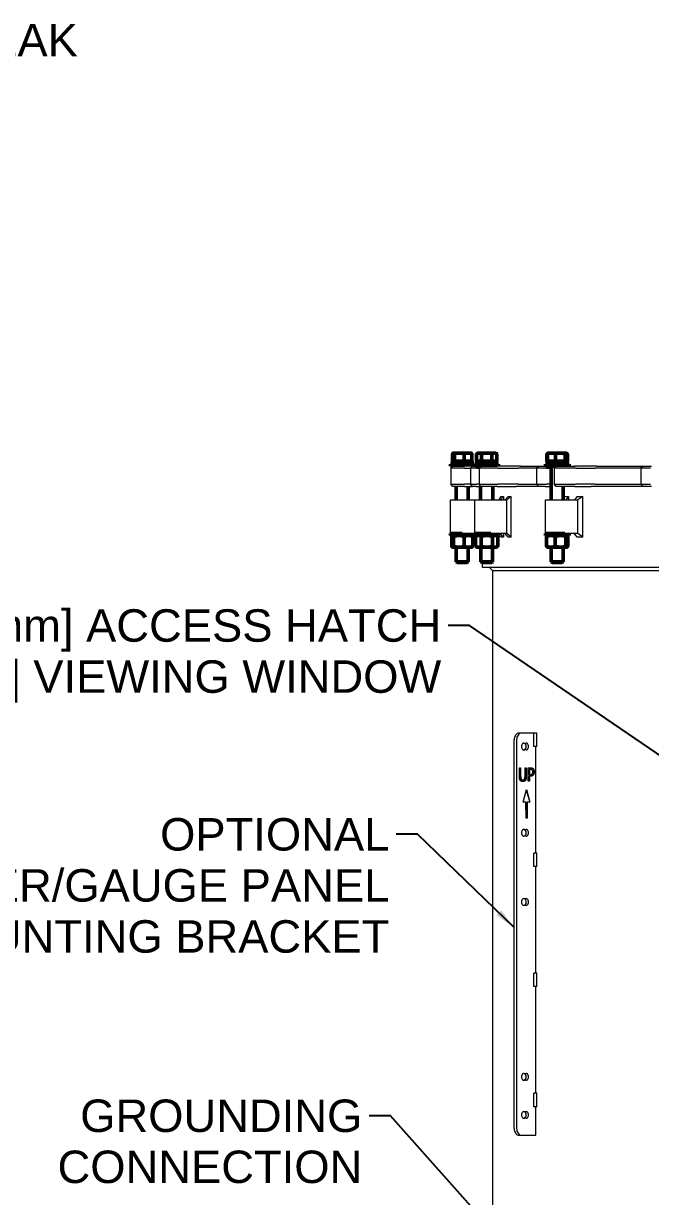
# Model space of a CAD drawing. Header units: inches. Extents: x 20 to 536, y 8 to 344.
# Drawn here: x 214.6 to 260.9, y 81.4 to 168.1 of the extents above; entities that cross this region are included whole.
import ezdxf

# ---------------------------------------------------------------- set-up
doc = ezdxf.new("R2010")
doc.units = ezdxf.units.IN
doc.header["$LTSCALE"] = 16
doc.header["$MEASUREMENT"] = 0
doc.layers.add('Symbol (ANSI)', color=7, linetype='Continuous', lineweight=25)
doc.layers.add('Visible (ANSI)', color=7, linetype='Continuous', lineweight=50)
doc.styles.add('Standard D-E', font='arial.ttf')
doc.dimstyles.new('in [mm] D-E NeptuneBenson$7', dxfattribs={"dimscale": 16, "dimtxt": 0.15, "dimasz": 0.098425, "dimexe": 0.125, "dimexo": 0.063, "dimgap": 0.031496, "dimtad": 0, "dimtih": 1, "dimtoh": 1, "dimdec": 4, "dimrnd": 1e-08, "dimzin": 3, "dimdsep": 46, "dimlunit": 5, "dimtxsty": 'Standard D-E', "dimcen": 0.09, "dimdle": 0.393701, "dimclrd": 256, "dimclre": 256, "dimclrt": 256, "dimadec": 1, "dimazin": 1, "dimtfac": 1, "dimtofl": 0, "dimtmove": 0, "dimatfit": 3, "dimfxl": 1, "dimfrac": 1, "dimtolj": 1, "dimtzin": 4, "dimlwd": -1, "dimlwe": -1, "dimarcsym": 0})

msp = doc.modelspace()

# ---------------------------------------------------------------- linework, layer by layer
at = {"layer": 'Visible (ANSI)'}
for p, q in [((246.28356, 135.76697), (246.28356, 136.31238)), ((246.33986, 136.37097), (246.32951, 136.365)), ((246.35005, 136.37097), (246.33986, 136.37097)), ((246.77269, 136.37097), (246.35005, 136.37097)), ((246.41654, 135.76697), (246.41654, 136.31238)), ((247.4185, 136.37097), (246.77269, 136.37097)), ((247.12884, 135.76697), (247.12884, 136.31238)), ((247.65186, 136.37097), (247.4185, 136.37097)), ((247.65186, 136.37097), (247.66221, 136.365)), ((247.70816, 135.76697), (247.70816, 136.31238)), ((248.04798, 135.76697), (248.04798, 136.31238)), ((248.14946, 136.37097), (248.04883, 136.31287)), ((248.23799, 136.37097), (248.14946, 136.37097)), ((248.80674, 136.37097), (248.23799, 136.37097)), ((248.42799, 135.76697), (248.42799, 136.31238)), ((249.37421, 136.37097), (248.80674, 136.37097)), ((249.18548, 135.76697), (249.18548, 136.31238)), ((249.46146, 136.37097), (249.37421, 136.37097)), ((249.46146, 136.37097), (249.5621, 136.31287)), ((249.56295, 135.76697), (249.56295, 136.31238)), ((253.25853, 135.76697), (253.25853, 136.31238)), ((253.35011, 136.36526), (253.25937, 136.31287)), ((253.30471, 135.76697), (253.30471, 136.31238)), ((253.36001, 136.37097), (253.35011, 136.36526)), ((253.59531, 136.37097), (253.36001, 136.37097)), ((254.24157, 136.37097), (253.59531, 136.37097)), ((253.88592, 135.76697), (253.88592, 136.31238)), ((254.66226, 136.37097), (254.24157, 136.37097)), ((254.59722, 135.76697), (254.59722, 136.31238)), ((254.67201, 136.37097), (254.66226, 136.37097)), ((254.67201, 136.37097), (254.6819, 136.36526)), ((254.6819, 136.36526), (254.77265, 136.31287)), ((254.72731, 135.76697), (254.72731, 136.31238)), ((254.77349, 135.76697), (254.77349, 136.31238)), ((247.87086, 135.54797), (246.12086, 135.54797)), ((246.12086, 135.40734), (246.12086, 135.54797)), ((246.12086, 135.40734), (246.30138, 135.40734)), ((246.26636, 135.76697), (247.05844, 135.76697)), ((246.26636, 135.76697), (246.26636, 135.54797)), ((246.35005, 135.76697), (246.28356, 135.76697)), ((246.33986, 135.76697), (246.33986, 135.76697)), ((246.41654, 135.76697), (246.35005, 135.76697)), ((246.77269, 135.76697), (246.41654, 135.76697)), ((247.12884, 135.76697), (246.77269, 135.76697)), ((247.05844, 135.76697), (247.09994, 135.76697)), ((247.09994, 135.76697), (247.11285, 135.76697)), ((247.11285, 135.76697), (247.72536, 135.76697)), ((247.4185, 135.76697), (247.12884, 135.76697)), ((247.70816, 135.76697), (247.4185, 135.76697)), ((247.65186, 135.76697), (247.65186, 135.76697)), ((247.72536, 135.76697), (247.72536, 135.54797)), ((247.87086, 135.40734), (247.87086, 135.54797)), ((249.68046, 135.54797), (247.93046, 135.54797)), ((247.93046, 135.40734), (247.93046, 135.54797)), ((247.93046, 135.40734), (248.40365, 135.40734)), ((248.23799, 135.76697), (248.04798, 135.76697)), ((248.07596, 135.76697), (249.11285, 135.76697)), ((248.07596, 135.76697), (248.07596, 135.54797)), ((248.14946, 135.76697), (248.14946, 135.76697)), ((248.42799, 135.76697), (248.23799, 135.76697)), ((248.35796, 135.40734), (248.35796, 135.36165)), ((248.80674, 135.76697), (248.42799, 135.76697)), ((249.18548, 135.76697), (248.80674, 135.76697)), ((249.11285, 135.76697), (249.12479, 135.76697)), ((249.12479, 135.76697), (249.16167, 135.76697)), ((249.16167, 135.76697), (249.53496, 135.76697)), ((249.37421, 135.76697), (249.18548, 135.76697)), ((249.56295, 135.76697), (249.37421, 135.76697)), ((249.46146, 135.76697), (249.46146, 135.76697)), ((249.53496, 135.76697), (249.53496, 135.54797)), ((249.68046, 135.40734), (249.68046, 135.54797)), ((254.89101, 135.54797), (253.14101, 135.54797)), ((253.14101, 135.40734), (253.14101, 135.54797)), ((253.14101, 135.40734), (253.94387, 135.40734)), ((253.30471, 135.76697), (253.25853, 135.76697)), ((253.28651, 135.76697), (254.53113, 135.76697)), ((253.28651, 135.76697), (253.28651, 135.54797)), ((253.59531, 135.76697), (253.30471, 135.76697)), ((253.36001, 135.76697), (253.36001, 135.76697)), ((253.56851, 135.40734), (253.56851, 132.90734)), ((253.88592, 135.76697), (253.59531, 135.76697)), ((254.24157, 135.76697), (253.88592, 135.76697)), ((254.59722, 135.76697), (254.24157, 135.76697)), ((254.53113, 135.76697), (254.56847, 135.76697)), ((254.56847, 135.76697), (254.74551, 135.76697)), ((254.66226, 135.76697), (254.59722, 135.76697)), ((254.72731, 135.76697), (254.66226, 135.76697)), ((254.67201, 135.76697), (254.67201, 135.76697)), ((254.77349, 135.76697), (254.72731, 135.76697)), ((254.74551, 135.76697), (254.74551, 135.54797)), ((254.89101, 135.40734), (254.89101, 135.54797)), ((246.54836, 133.90734), (246.54836, 132.90734)), ((247.44336, 133.90734), (247.44336, 132.90734)), ((248.35796, 133.95303), (248.35796, 132.90734)), ((249.25296, 133.90734), (249.25296, 132.90734)), ((254.46351, 133.90734), (254.46351, 132.90734)), ((246.99586, 130.40734), (246.12086, 130.40734)), ((246.12086, 130.26672), (246.12086, 130.40734)), ((246.12086, 130.26672), (247.87086, 130.26672)), ((246.21515, 129.45958), (246.21515, 130.21485)), ((246.27686, 130.26672), (246.26552, 130.26143)), ((246.3609, 129.45958), (246.3609, 130.21485)), ((247.14161, 129.45958), (247.14161, 130.21485)), ((247.71486, 130.26672), (247.7262, 130.26143)), ((247.77657, 129.45958), (247.77657, 130.21485)), ((247.87086, 130.26672), (247.87086, 130.40734)), ((249.10473, 130.40734), (247.93046, 130.40734)), ((247.93046, 130.26672), (247.93046, 130.40734)), ((247.93046, 130.26672), (249.68046, 130.26672)), ((247.97523, 129.45958), (247.97523, 130.21485)), ((248.08646, 130.26672), (247.97616, 130.21528)), ((248.39174, 129.45958), (248.39174, 130.21485)), ((249.22197, 129.45958), (249.22197, 130.21485)), ((249.52446, 130.26672), (249.63477, 130.21528)), ((249.63569, 129.45958), (249.63569, 130.21485)), ((249.68046, 130.26672), (249.68046, 130.40734)), ((254.57845, 130.40734), (253.14101, 130.40734)), ((253.14101, 130.26672), (253.14101, 130.40734)), ((253.14101, 130.26672), (254.89101, 130.26672)), ((253.2364, 129.45958), (253.2364, 130.21485)), ((253.29701, 130.26672), (253.28616, 130.26166)), ((253.87343, 129.45958), (253.87343, 130.21485)), ((254.65303, 129.45958), (254.65303, 130.21485)), ((254.73501, 130.26672), (254.74585, 130.26166)), ((254.79562, 129.45958), (254.79562, 130.21485)), ((254.89101, 130.26672), (254.89101, 130.40734)), ((246.27686, 129.40772), (246.26552, 129.41301)), ((246.27686, 129.40772), (246.28803, 129.40772)), ((246.28803, 129.40772), (246.75126, 129.40772)), ((246.55836, 129.40772), (246.55836, 128.33308)), ((246.75126, 129.40772), (247.45909, 129.40772)), ((247.43336, 129.40772), (247.43336, 128.33308)), ((247.45909, 129.40772), (247.71486, 129.40772)), ((247.71486, 129.40772), (247.7262, 129.41301)), ((248.08646, 129.40772), (247.97616, 129.45915)), ((248.08646, 129.40772), (248.18349, 129.40772)), ((248.18349, 129.40772), (248.80686, 129.40772)), ((248.36796, 129.40772), (248.36796, 128.33308)), ((248.80686, 129.40772), (249.42883, 129.40772)), ((249.24296, 129.40772), (249.24296, 128.33308)), ((249.42883, 129.40772), (249.52446, 129.40772)), ((249.52446, 129.40772), (249.63477, 129.45915)), ((253.29701, 129.40772), (253.28616, 129.41277)), ((253.29701, 129.40772), (253.55491, 129.40772)), ((253.55491, 129.40772), (254.26323, 129.40772)), ((253.57851, 129.40772), (253.57851, 128.33308)), ((254.26323, 129.40772), (254.72433, 129.40772)), ((254.45351, 129.40772), (254.45351, 128.33308)), ((254.72433, 129.40772), (254.73501, 129.40772)), ((254.73501, 129.40772), (254.74585, 129.41277)), ((246.55836, 128.33308), (247.43336, 128.33308)), ((246.62652, 128.26697), (246.55836, 128.33308)), ((247.3652, 128.26697), (246.62652, 128.26697)), ((247.3652, 128.26697), (247.43336, 128.33308)), ((248.36796, 128.33308), (249.24296, 128.33308)), ((248.43612, 128.26697), (248.36796, 128.33308)), ((249.1748, 128.26697), (248.43612, 128.26697)), ((249.1748, 128.26697), (249.24296, 128.33308)), ((253.57851, 128.33308), (254.45351, 128.33308)), ((253.64667, 128.26697), (253.57851, 128.33308)), ((254.38535, 128.26697), (253.64667, 128.26697)), ((254.38535, 128.26697), (254.45351, 128.33308))]:
    msp.add_line(p, q, dxfattribs=at)
at = {"layer": 'Visible (ANSI)', "linetype": 'Continuous', "lineweight": 18}
for p, q in [((246.30138, 135.40734), (246.14638, 135.25234)), ((246.30138, 135.40734), (246.30141, 135.40734)), ((246.30141, 135.40734), (246.30941, 135.40734)), ((246.30941, 135.40734), (247.15394, 135.40734)), ((247.76699, 135.40734), (247.15394, 135.40734)), ((247.76699, 135.40734), (247.61199, 135.25234)), ((247.76699, 135.40734), (247.80871, 135.40734)), ((247.80871, 135.40734), (247.89558, 135.40734)), ((247.89558, 135.40734), (247.93046, 135.40734)), ((248.40365, 135.40734), (248.24865, 135.25234)), ((248.40365, 135.40734), (248.4102, 135.40734)), ((248.4102, 135.40734), (248.51211, 135.40734)), ((248.51211, 135.40734), (249.58503, 135.40734)), ((250.48358, 135.40734), (249.58503, 135.40734)), ((251.3015, 135.40734), (250.48358, 135.40734)), ((251.3015, 135.40734), (252.64931, 135.40734)), ((252.64931, 135.40734), (252.49431, 135.25234)), ((252.64931, 135.40734), (252.82918, 135.40734)), ((252.82918, 135.40734), (253.00044, 135.40734)), ((253.00044, 135.40734), (253.13575, 135.40734)), ((253.14101, 135.40734), (253.13575, 135.40734)), ((253.94387, 135.40734), (253.78887, 135.25234)), ((253.94387, 135.40734), (253.96761, 135.40734)), ((253.96761, 135.40734), (254.15113, 135.40734)), ((254.15113, 135.40734), (255.32304, 135.40734)), ((256.05555, 135.40734), (255.32304, 135.40734)), ((256.94017, 135.40734), (256.05555, 135.40734)), ((256.94017, 135.40734), (260.36704, 135.40734)), ((260.36704, 135.40734), (260.21204, 135.25234)), ((260.36704, 135.40734), (260.76527, 135.40734)), ((260.76527, 135.40734), (261.00026, 135.40734)), ((246.14645, 135.25234), (246.14638, 135.25234)), ((246.14638, 135.25234), (246.14638, 134.06234)), ((246.1545, 135.25234), (246.14645, 135.25234)), ((247.15394, 135.25234), (246.1545, 135.25234)), ((247.15394, 135.25234), (247.61199, 135.25234)), ((247.66137, 135.25234), (247.61199, 135.25234)), ((247.61199, 135.25234), (247.61199, 134.06234)), ((247.74867, 135.25234), (247.66137, 135.25234)), ((248.07112, 135.25234), (247.74867, 135.25234)), ((248.07112, 135.25234), (248.24865, 135.25234)), ((248.26589, 135.25234), (248.24865, 135.25234)), ((248.24865, 135.25234), (248.24865, 134.06234)), ((248.36831, 135.25234), (248.26589, 135.25234)), ((249.63805, 135.25234), (248.36831, 135.25234)), ((249.63805, 135.25234), (250.53659, 135.25234)), ((250.53659, 135.25234), (251.16096, 135.25234)), ((252.49431, 135.25234), (251.16096, 135.25234)), ((252.70718, 135.25234), (252.49431, 135.25234)), ((252.49431, 135.25234), (252.49431, 134.06234)), ((252.8793, 135.25234), (252.70718, 135.25234)), ((253.23538, 135.25234), (252.8793, 135.25234)), ((253.23538, 135.25234), (253.56851, 135.25234)), ((253.85135, 135.25234), (253.78887, 135.25234)), ((253.78887, 135.25234), (253.78887, 134.06234)), ((254.0358, 135.25234), (253.85135, 135.25234)), ((255.42268, 135.25234), (254.0358, 135.25234)), ((255.42268, 135.25234), (256.15518, 135.25234)), ((256.15518, 135.25234), (256.83046, 135.25234)), ((260.21204, 135.25234), (256.83046, 135.25234)), ((260.68332, 135.25234), (260.21204, 135.25234)), ((260.21204, 135.25234), (260.21204, 134.06234)), ((260.9195, 135.25234), (260.68332, 135.25234)), ((246.14638, 134.06234), (246.14645, 134.06234)), ((246.30138, 133.90734), (246.14638, 134.06234)), ((246.14645, 134.06234), (246.1545, 134.06234)), ((246.1545, 134.06234), (247.15394, 134.06234)), ((246.30141, 133.90734), (246.30138, 133.90734)), ((246.30941, 133.90734), (246.30141, 133.90734)), ((247.15394, 133.90734), (246.30941, 133.90734)), ((247.61199, 134.06234), (247.15394, 134.06234)), ((247.15394, 133.90734), (247.76699, 133.90734)), ((247.61199, 134.06234), (247.66137, 134.06234)), ((247.76699, 133.90734), (247.61199, 134.06234)), ((247.66137, 134.06234), (247.74867, 134.06234)), ((247.74867, 134.06234), (248.07112, 134.06234)), ((247.80871, 133.90734), (247.76699, 133.90734)), ((247.89558, 133.90734), (247.80871, 133.90734)), ((248.01811, 133.90734), (247.89558, 133.90734)), ((248.01811, 133.90734), (248.35796, 133.90734)), ((248.24865, 134.06234), (248.07112, 134.06234)), ((248.24865, 134.06234), (248.26589, 134.06234)), ((248.40365, 133.90734), (248.24865, 134.06234)), ((248.26589, 134.06234), (248.36831, 134.06234)), ((248.36831, 134.06234), (249.63805, 134.06234)), ((248.4102, 133.90734), (248.40365, 133.90734)), ((248.51211, 133.90734), (248.4102, 133.90734)), ((249.58503, 133.90734), (248.51211, 133.90734)), ((249.58503, 133.90734), (250.48358, 133.90734)), ((250.53659, 134.06234), (249.63805, 134.06234)), ((250.48358, 133.90734), (250.98501, 133.90734)), ((251.16096, 134.06234), (250.53659, 134.06234)), ((252.64931, 133.90734), (250.98501, 133.90734)), ((251.16096, 134.06234), (252.49431, 134.06234)), ((252.49431, 134.06234), (252.70718, 134.06234)), ((252.64931, 133.90734), (252.49431, 134.06234)), ((252.82918, 133.90734), (252.64931, 133.90734)), ((252.70718, 134.06234), (252.8793, 134.06234)), ((253.00044, 133.90734), (252.82918, 133.90734)), ((252.8793, 134.06234), (253.23538, 134.06234)), ((253.13575, 133.90734), (253.00044, 133.90734)), ((253.13575, 133.90734), (253.56851, 133.90734)), ((253.56851, 134.06234), (253.23538, 134.06234)), ((253.78887, 134.06234), (253.85135, 134.06234)), ((253.94387, 133.90734), (253.78887, 134.06234)), ((253.85135, 134.06234), (254.0358, 134.06234)), ((253.96761, 133.90734), (253.94387, 133.90734)), ((254.15113, 133.90734), (253.96761, 133.90734)), ((254.0358, 134.06234), (255.42268, 134.06234)), ((255.32304, 133.90734), (254.15113, 133.90734)), ((255.32304, 133.90734), (256.05555, 133.90734)), ((256.15518, 134.06234), (255.42268, 134.06234)), ((256.05555, 133.90734), (256.53431, 133.90734)), ((256.83046, 134.06234), (256.15518, 134.06234)), ((260.36704, 133.90734), (256.53431, 133.90734)), ((256.83046, 134.06234), (260.21204, 134.06234)), ((260.21204, 134.06234), (260.68332, 134.06234)), ((260.36704, 133.90734), (260.21204, 134.06234)), ((260.76527, 133.90734), (260.36704, 133.90734)), ((260.68332, 134.06234), (260.9195, 134.06234)), ((261.00026, 133.90734), (260.76527, 133.90734)), ((246.12086, 132.90734), (246.99586, 132.90734)), ((246.12086, 130.40734), (246.12086, 132.90734)), ((246.99586, 132.90734), (247.93046, 132.90734)), ((247.93046, 132.90734), (249.10473, 132.90734)), ((247.93046, 130.40734), (247.93046, 132.90734)), ((248.35796, 133.01003), (248.25528, 132.90734)), ((248.35796, 132.99783), (248.26425, 132.90734)), ((249.10473, 132.90734), (250.29663, 132.90734)), ((249.85583, 133.15724), (249.69809, 132.90734)), ((250.05423, 133.15724), (249.81792, 132.90734)), ((249.85583, 133.15724), (250.05423, 133.15724)), ((250.05423, 133.15724), (250.05423, 132.90734)), ((250.39327, 133.15724), (250.15994, 132.90734)), ((250.62531, 133.15724), (250.29663, 132.90734)), ((250.29663, 130.40734), (250.29663, 132.90734)), ((250.39327, 133.15724), (250.62531, 133.15724)), ((250.62531, 130.15744), (250.62531, 133.15724)), ((253.14101, 132.90734), (254.57845, 132.90734)), ((253.14101, 130.40734), (253.14101, 132.90734)), ((254.46351, 133.15724), (254.85361, 133.15724)), ((254.57845, 132.90734), (255.55009, 132.90734)), ((254.85361, 133.15724), (254.65939, 132.90734)), ((254.85361, 133.15724), (254.85361, 132.90734)), ((255.49081, 133.15724), (255.30217, 132.90734)), ((255.49081, 133.15724), (255.90899, 133.15724)), ((255.90899, 133.15724), (255.55009, 132.90734)), ((255.55009, 130.40734), (255.55009, 132.90734)), ((255.90899, 130.15744), (255.90899, 133.15724)), ((246.99586, 130.40734), (246.12086, 130.40734)), ((247.93046, 130.40734), (246.99586, 130.40734)), ((249.10473, 130.40734), (247.93046, 130.40734)), ((250.29663, 130.40734), (249.10473, 130.40734)), ((249.85583, 130.15744), (249.69809, 130.40734)), ((250.05423, 130.15744), (249.81792, 130.40734)), ((250.05423, 130.40734), (250.05423, 130.15744)), ((250.39327, 130.15744), (250.15994, 130.40734)), ((250.62531, 130.15744), (250.29663, 130.40734)), ((254.57845, 130.40734), (253.14101, 130.40734)), ((255.55009, 130.40734), (254.57845, 130.40734)), ((254.85361, 130.15744), (254.76868, 130.26672)), ((254.85361, 130.26672), (254.85361, 130.15744)), ((255.49081, 130.15744), (255.30217, 130.40734)), ((255.90899, 130.15744), (255.55009, 130.40734)), ((250.05423, 130.15744), (249.85583, 130.15744)), ((250.62531, 130.15744), (250.39327, 130.15744)), ((254.85361, 130.15744), (254.79562, 130.15744)), ((255.90899, 130.15744), (255.49081, 130.15744)), ((248.50086, 127.93859), (248.50086, 128.26697)), ((248.50086, 127.93859), (277.00217, 127.93859)), ((248.53211, 127.90734), (248.50086, 127.93859)), ((276.97779, 127.90734), (248.53211, 127.90734)), ((249.25017, 127.65734), (249.00017, 127.90734)), ((249.25017, 59.40734), (249.25017, 127.65734)), ((276.62246, 127.65734), (249.25017, 127.65734)), ((251.37141, 115.65734), (251.19463, 115.65734)), ((252.29948, 115.65734), (251.37141, 115.65734)), ((252.5198, 115.65734), (252.29948, 115.65734)), ((252.29948, 114.65734), (252.29948, 115.65734)), ((252.5198, 114.65734), (252.5198, 115.65734)), ((250.84108, 86.40734), (250.84108, 115.15734)), ((251.01785, 115.15734), (251.01785, 86.40734)), ((251.54818, 114.90734), (251.72496, 114.90734)), ((252.5198, 114.65734), (252.29948, 114.65734)), ((252.43207, 106.77734), (252.43207, 114.65734)), ((251.72496, 114.40734), (251.54818, 114.40734)), ((251.2223, 112.46318), (251.2223, 113.08717)), ((251.2223, 113.08717), (251.31628, 113.08717)), ((251.2986, 113.08717), (251.2986, 112.46318)), ((251.31628, 113.08717), (251.31628, 112.46318)), ((251.64004, 112.45994), (251.64004, 113.08717)), ((251.64004, 113.08717), (251.73401, 113.08717)), ((251.71633, 113.08717), (251.71633, 112.46318)), ((251.73401, 113.08717), (251.73401, 112.46318)), ((251.86867, 112.08717), (251.86867, 113.08717)), ((251.86867, 113.08717), (252.04631, 113.08717)), ((251.96265, 112.9721), (251.94497, 112.9721)), ((251.94497, 112.9721), (251.94497, 112.5734)), ((251.96265, 112.9721), (251.96265, 112.5734)), ((252.04058, 112.9721), (251.96265, 112.9721)), ((251.47787, 112.17955), (251.46019, 112.17955)), ((251.96265, 112.08717), (251.86867, 112.08717)), ((251.96265, 112.5734), (251.94497, 112.5734)), ((251.96265, 112.45994), (251.94497, 112.45994)), ((251.94497, 112.45994), (251.94497, 112.08717)), ((251.96265, 112.5734), (252.02682, 112.5734)), ((252.0423, 112.45994), (251.96265, 112.45994)), ((251.96265, 112.45994), (251.96265, 112.08717)), ((251.4991, 110.5378), (251.73972, 111.49)), ((251.7313, 111.45667), (251.98329, 110.54907)), ((251.73972, 111.49), (252.00097, 110.54907)), ((251.70853, 110.5433), (251.4991, 110.5378)), ((251.69085, 110.5433), (251.49922, 110.53827)), ((251.70853, 110.5433), (251.69085, 110.5433)), ((251.71966, 109.3674), (251.70853, 110.5433)), ((251.98329, 110.54907), (251.77096, 110.54488)), ((251.77096, 110.54488), (251.78351, 109.37105)), ((251.78864, 110.54488), (251.77096, 110.54488)), ((252.00097, 110.54907), (251.78864, 110.54488)), ((251.78864, 110.54488), (251.80119, 109.37105)), ((252.00097, 110.54907), (251.98329, 110.54907)), ((251.78351, 109.37105), (251.71965, 109.36819)), ((251.80119, 109.37105), (251.71966, 109.3674)), ((251.80119, 109.37105), (251.78351, 109.37105)), ((251.54818, 108.53234), (251.72496, 108.53234)), ((251.72496, 108.03234), (251.54818, 108.03234)), ((252.5198, 106.77734), (252.29948, 106.77734)), ((252.29948, 105.77734), (252.29948, 106.77734)), ((252.5198, 105.77734), (252.5198, 106.77734)), ((252.5198, 105.77734), (252.29948, 105.77734)), ((252.43207, 97.89734), (252.43207, 105.77734)), ((251.54818, 103.40734), (251.72496, 103.40734)), ((251.72496, 102.90734), (251.54818, 102.90734)), ((252.5198, 97.89734), (252.29948, 97.89734)), ((252.29948, 96.89734), (252.29948, 97.89734)), ((252.5198, 96.89734), (252.5198, 97.89734)), ((252.5198, 96.89734), (252.29948, 96.89734)), ((252.43207, 89.01734), (252.43207, 96.89734)), ((251.54818, 90.46984), (251.72496, 90.46984)), ((251.72496, 89.96984), (251.54818, 89.96984)), ((252.5198, 89.01734), (252.29948, 89.01734)), ((252.29948, 88.01734), (252.29948, 89.01734)), ((252.5198, 88.01734), (252.5198, 89.01734)), ((251.54818, 87.65734), (251.72496, 87.65734)), ((252.5198, 88.01734), (252.29948, 88.01734)), ((252.43207, 85.90734), (252.43207, 88.01734)), ((251.72496, 87.15734), (251.54818, 87.15734)), ((251.19463, 85.90734), (251.37141, 85.90734)), ((251.37141, 85.90734), (252.43207, 85.90734))]:
    msp.add_line(p, q, dxfattribs=at)
at = {"layer": 'Visible (ANSI)'}
for centre, major_axis, ratio, start_param, end_param in [((246.99586, 135.39272), (0.71883, -4.13714), 0.03004929, 1.60310982, 1.65615919), ((246.99586, 135.70322), (0.71883, -4.13714), 0.03004929, 1.52804079, 1.58098457), ((248.80546, 135.39272), (0.63586, -4.13684), 0.08643305, 1.59504621, 1.64809558), ((248.80546, 135.70322), (0.63586, -4.13684), 0.08643305, 1.51997718, 1.57292095), ((254.01601, 135.39272), (0.47638, -4.13671), 0.13355473, 1.59295197, 1.64600134), ((254.01601, 135.70322), (0.47638, -4.13671), 0.13355473, 1.51788294, 1.57082671)]:
    msp.add_ellipse(centre, major_axis=major_axis, ratio=ratio, start_param=start_param, end_param=end_param, dxfattribs=at)
at = {"layer": 'Visible (ANSI)', "linetype": 'Continuous', "lineweight": 18}
for centre, major_axis, start_param, end_param in [((251.19463, 115.15734), (0, 0.5), 0, 1.57079633), ((251.37141, 115.15734), (0, 0.5), 0, 1.57079633), ((251.54818, 114.65734), (0, -0.25), 3.14159265, 6.28318531), ((251.54818, 114.65734), (0, -0.25), 0, 3.14159265), ((251.72496, 114.65734), (0, 0.25), 3.14159265, 6.28318531), ((251.54818, 108.28234), (0, -0.25), 3.14159265, 6.28318531), ((251.54818, 108.28234), (0, -0.25), 0, 3.14159265), ((251.72496, 108.28234), (0, 0.25), 3.14159265, 6.28318531), ((251.54818, 103.15734), (0, -0.25), 3.14159265, 6.28318531), ((251.54818, 103.15734), (0, -0.25), 0, 3.14159265), ((251.72496, 103.15734), (0, 0.25), 3.14159265, 6.28318531), ((251.54818, 90.21984), (0, -0.25), 3.14159265, 6.28318531), ((251.54818, 90.21984), (0, -0.25), 0, 3.14159265), ((251.72496, 90.21984), (0, 0.25), 3.14159265, 6.28318531), ((251.54818, 87.40734), (0, -0.25), 3.14159265, 6.28318531), ((251.54818, 87.40734), (0, -0.25), 0, 3.14159265), ((251.72496, 87.40734), (0, 0.25), 3.14159265, 6.28318531), ((251.19463, 86.40734), (0, -0.5), 4.71238898, 6.28318531), ((251.37141, 86.40734), (0, -0.5), 4.71238898, 6.28318531)]:
    msp.add_ellipse(centre, major_axis=major_axis, ratio=0.70710678, start_param=start_param, end_param=end_param, dxfattribs=at)
at = {"layer": 'Visible (ANSI)'}
for points, weights in [([(246.35005, 136.37097), (246.31919, 136.37097), (246.28356, 136.31238)], [1, 1.0379548493, 1]), ([(246.41654, 136.31238), (246.38091, 136.37097), (246.35005, 136.37097)], [1, 1.0379548493, 1]), ([(246.77269, 136.37097), (246.6074, 136.37097), (246.41654, 136.31238)], [1, 1.0379548493, 1]), ([(247.12884, 136.31238), (246.93798, 136.37097), (246.77269, 136.37097)], [1, 1.0379548493, 1]), ([(247.4185, 136.37097), (247.28407, 136.37097), (247.12884, 136.31238)], [1, 1.0379548493, 1]), ([(247.70816, 136.31238), (247.55293, 136.37097), (247.4185, 136.37097)], [1, 1.0379548493, 1]), ([(247.66221, 136.365), (247.68371, 136.35258), (247.70816, 136.31238)], [1.01657159114, 1.02573438582, 1]), ([(248.23799, 136.37097), (248.14981, 136.37097), (248.04798, 136.31238)], [1, 1.0379548493, 1]), ([(248.04798, 136.31238), (248.0484, 136.31262), (248.04883, 136.31287)], [1, 1.00015275945, 1.00030428927]), ([(248.42799, 136.31238), (248.32617, 136.37097), (248.23799, 136.37097)], [1, 1.0379548493, 1]), ([(248.80674, 136.37097), (248.63096, 136.37097), (248.42799, 136.31238)], [1, 1.0379548493, 1]), ([(249.18548, 136.31238), (248.98251, 136.37097), (248.80674, 136.37097)], [1, 1.0379548493, 1]), ([(249.37421, 136.37097), (249.28662, 136.37097), (249.18548, 136.31238)], [1, 1.0379548493, 1]), ([(249.56295, 136.31238), (249.4618, 136.37097), (249.37421, 136.37097)], [1, 1.0379548493, 1]), ([(253.32875, 136.34666), (253.29507, 136.33341), (253.25853, 136.31238)], [1.01727786751, 1.01329823303, 1]), ([(253.25853, 136.31238), (253.25895, 136.31262), (253.25937, 136.31287)], [1, 1.00015275945, 1.00030428927]), ([(253.59531, 136.37097), (253.46044, 136.37097), (253.30471, 136.31238)], [1, 1.0379548493, 1]), ([(253.30471, 136.31238), (253.32887, 136.353), (253.35011, 136.36526)], [1, 1.02600759169, 1.01637310665]), ([(253.88592, 136.31238), (253.73018, 136.37097), (253.59531, 136.37097)], [1, 1.0379548493, 1]), ([(254.24157, 136.37097), (254.07651, 136.37097), (253.88592, 136.31238)], [1, 1.0379548493, 1]), ([(254.59722, 136.31238), (254.40663, 136.37097), (254.24157, 136.37097)], [1, 1.0379548493, 1]), ([(254.66226, 136.37097), (254.63207, 136.37097), (254.59722, 136.31238)], [1, 1.0379548493, 1]), ([(254.72731, 136.31238), (254.69245, 136.37097), (254.66226, 136.37097)], [1, 1.0379548493, 1]), ([(254.77349, 136.31238), (254.7368, 136.33363), (254.70302, 136.34695)], [1, 1.01344146313, 1.01736251269]), ([(246.28803, 130.26672), (246.2542, 130.26672), (246.21515, 130.21485)], [1, 1.0379548493, 1]), ([(246.3609, 130.21485), (246.32185, 130.26672), (246.28803, 130.26672)], [1, 1.0379548493, 1]), ([(246.75126, 130.26672), (246.57009, 130.26672), (246.3609, 130.21485)], [1, 1.0379548493, 1]), ([(247.14161, 130.21485), (246.93242, 130.26672), (246.75126, 130.26672)], [1, 1.0379548493, 1]), ([(247.45909, 130.26672), (247.31175, 130.26672), (247.14161, 130.21485)], [1, 1.0379548493, 1]), ([(247.77657, 130.21485), (247.60643, 130.26672), (247.45909, 130.26672)], [1, 1.0379548493, 1]), ([(247.7262, 130.26143), (247.74977, 130.25044), (247.77657, 130.21485)], [1.01657159114, 1.02573438582, 1]), ([(248.18349, 130.26672), (248.08684, 130.26672), (247.97523, 130.21485)], [1, 1.0379548493, 1]), ([(247.97523, 130.21485), (247.9757, 130.21507), (247.97616, 130.21528)], [1, 1.00015275945, 1.00030428927]), ([(248.39174, 130.21485), (248.28014, 130.26672), (248.18349, 130.26672)], [1, 1.0379548493, 1]), ([(248.80686, 130.26672), (248.6142, 130.26672), (248.39174, 130.21485)], [1, 1.0379548493, 1]), ([(249.22197, 130.21485), (248.99951, 130.26672), (248.80686, 130.26672)], [1, 1.0379548493, 1]), ([(249.42883, 130.26672), (249.33283, 130.26672), (249.22197, 130.21485)], [1, 1.0379548493, 1]), ([(249.63569, 130.21485), (249.52484, 130.26672), (249.42883, 130.26672)], [1, 1.0379548493, 1]), ([(253.55491, 130.26672), (253.40709, 130.26672), (253.2364, 130.21485)], [1, 1.0379548493, 1]), ([(253.2364, 130.21485), (253.26288, 130.2508), (253.28616, 130.26166)], [1, 1.02600759169, 1.01637310665]), ([(253.87343, 130.21485), (253.70273, 130.26672), (253.55491, 130.26672)], [1, 1.0379548493, 1]), ([(254.26323, 130.26672), (254.08232, 130.26672), (253.87343, 130.21485)], [1, 1.0379548493, 1]), ([(254.65303, 130.21485), (254.44414, 130.26672), (254.26323, 130.26672)], [1, 1.0379548493, 1]), ([(254.72433, 130.26672), (254.69124, 130.26672), (254.65303, 130.21485)], [1, 1.0379548493, 1]), ([(254.79562, 130.21485), (254.75741, 130.26672), (254.72433, 130.26672)], [1, 1.0379548493, 1]), ([(246.21515, 129.45958), (246.2542, 129.40772), (246.28803, 129.40772)], [1, 1.0379548493, 1]), ([(246.28803, 129.40772), (246.32185, 129.40772), (246.3609, 129.45958)], [1, 1.0379548493, 1]), ([(246.3609, 129.45958), (246.57009, 129.40772), (246.75126, 129.40772)], [1, 1.0379548493, 1]), ([(246.75126, 129.40772), (246.93242, 129.40772), (247.14161, 129.45958)], [1, 1.0379548493, 1]), ([(247.14161, 129.45958), (247.31175, 129.40772), (247.45909, 129.40772)], [1, 1.0379548493, 1]), ([(247.45909, 129.40772), (247.60643, 129.40772), (247.77657, 129.45958)], [1, 1.0379548493, 1]), ([(247.77657, 129.45958), (247.74977, 129.424), (247.7262, 129.41301)], [1, 1.02573438582, 1.01657159114]), ([(247.97523, 129.45958), (248.08684, 129.40772), (248.18349, 129.40772)], [1, 1.0379548493, 1]), ([(247.97616, 129.45915), (247.9757, 129.45937), (247.97523, 129.45958)], [1.00030428927, 1.00015275945, 1]), ([(248.18349, 129.40772), (248.28014, 129.40772), (248.39174, 129.45958)], [1, 1.0379548493, 1]), ([(248.39174, 129.45958), (248.6142, 129.40772), (248.80686, 129.40772)], [1, 1.0379548493, 1]), ([(248.80686, 129.40772), (248.99951, 129.40772), (249.22197, 129.45958)], [1, 1.0379548493, 1]), ([(249.22197, 129.45958), (249.33283, 129.40772), (249.42883, 129.40772)], [1, 1.0379548493, 1]), ([(249.42883, 129.40772), (249.52484, 129.40772), (249.63569, 129.45958)], [1, 1.0379548493, 1]), ([(253.2364, 129.45958), (253.40709, 129.40772), (253.55491, 129.40772)], [1, 1.0379548493, 1]), ([(253.28616, 129.41277), (253.26288, 129.42363), (253.2364, 129.45958)], [1.01637310665, 1.02600759169, 1]), ([(253.55491, 129.40772), (253.70273, 129.40772), (253.87343, 129.45958)], [1, 1.0379548493, 1]), ([(253.87343, 129.45958), (254.08232, 129.40772), (254.26323, 129.40772)], [1, 1.0379548493, 1]), ([(254.26323, 129.40772), (254.44414, 129.40772), (254.65303, 129.45958)], [1, 1.0379548493, 1]), ([(254.65303, 129.45958), (254.69124, 129.40772), (254.72433, 129.40772)], [1, 1.0379548493, 1]), ([(254.72433, 129.40772), (254.75741, 129.40772), (254.79562, 129.45958)], [1, 1.0379548493, 1])]:
    msp.add_rational_spline(points, weights, degree=2, dxfattribs=at)
at = {"layer": 'Visible (ANSI)', "linetype": 'Continuous', "lineweight": 18}
for points, knots in [([(252.02863, 113.08717), (252.05718, 113.08717), (252.10069, 113.08494), (252.16603, 113.062), (252.19113, 113.04697), (252.21372, 113.02477)], [-0.725506634, -0.725506634, -0.725506634, -0.725506634, -0.296366495, -0.296366495, 0, 0, 0, 0]), ([(252.21372, 113.02477), (252.22921, 113.00985), (252.24302, 112.99226), (252.26436, 112.95543), (252.27536, 112.93287), (252.29407, 112.86644), (252.29795, 112.82585), (252.29795, 112.78571)], [-0.844477071, -0.844477071, -0.844477071, -0.844477071, -0.544529725, -0.544529725, -0.305823756, -0.305823756, 0, 0, 0, 0]), ([(251.2986, 112.46318), (251.2986, 112.39753), (251.30272, 112.36157), (251.3096, 112.31375), (251.31732, 112.2864), (251.32897, 112.2614)], [-0.371862003, -0.371862003, -0.371862003, -0.371862003, -0.228145318, -0.228145318, 0, 0, 0, 0]), ([(251.32897, 112.2614), (251.33558, 112.24724), (251.34352, 112.23476), (251.3644, 112.21083), (251.37589, 112.20282), (251.40808, 112.18413), (251.43466, 112.17955), (251.46019, 112.17955)], [-0.454531198, -0.454531198, -0.454531198, -0.454531198, -0.37440362, -0.37440362, -0.275150152, -0.275150152, 0, 0, 0, 0]), ([(251.64872, 112.15848), (251.63758, 112.143), (251.62542, 112.12931), (251.59894, 112.1058), (251.58493, 112.09626), (251.55281, 112.07996), (251.52163, 112.06752), (251.46926, 112.06621)], [-1.62181416, -1.62181416, -1.62181416, -1.62181416, -1.12295259, -1.12295259, -0.62367983, -0.62367983, -0.0333041, -0.0333041, -0.0333041, -0.0333041]), ([(251.71633, 112.46318), (251.71633, 112.42324), (251.7147, 112.3821), (251.70448, 112.28966), (251.69585, 112.25894), (251.68154, 112.21256), (251.66722, 112.18346), (251.64872, 112.15848)], [-0.467674705, -0.467674705, -0.467674705, -0.467674705, -0.385613275, -0.385613275, -0.275578199, -0.275578199, 0, 0, 0, 0]), ([(252.23606, 112.56367), (252.22389, 112.54672), (252.21059, 112.53174), (252.18153, 112.50567), (252.16605, 112.4949), (252.13206, 112.47684), (252.0946, 112.45994), (252.02462, 112.45994)], [-2.12199044, -2.12199044, -2.12199044, -2.12199044, -1.44284282, -1.44284282, -0.75409962, -0.75409962, 0, 0, 0, 0]), ([(252.29795, 112.78571), (252.29795, 112.76203), (252.29631, 112.73856), (252.28848, 112.68591), (252.28217, 112.6635), (252.26749, 112.61714), (252.25383, 112.5883), (252.23606, 112.56367)], [-0.48070155, -0.48070155, -0.48070155, -0.48070155, -0.387114958, -0.387114958, -0.268097881, -0.268097881, 0, 0, 0, 0])]:
    msp.add_open_spline(points, degree=3, knots=knots, dxfattribs=at)
for points in [[(252.16664, 112.93401), (252.14429, 112.95508), (252.0847, 112.9721), (252.04058, 112.9721)], [(252.04631, 113.08717), (252.10934, 113.08717), (252.19758, 113.058), (252.23139, 113.02477)], [(252.21764, 112.78166), (252.21764, 112.83353), (252.19243, 112.9097), (252.16664, 112.93401)], [(252.23139, 113.02477), (252.27093, 112.98669), (252.31563, 112.86918), (252.31563, 112.78571)], [(251.28992, 112.15848), (251.25267, 112.21035), (251.2223, 112.35622), (251.2223, 112.46318)], [(251.47787, 112.0661), (251.41541, 112.0661), (251.32258, 112.11229), (251.28992, 112.15848)], [(251.31628, 112.46318), (251.31628, 112.39349), (251.32889, 112.29949), (251.34665, 112.2614)], [(251.34665, 112.2614), (251.36556, 112.22088), (251.43088, 112.17955), (251.47787, 112.17955)], [(251.47787, 112.17955), (251.52199, 112.17955), (251.59076, 112.22088), (251.60967, 112.2614)], [(251.6664, 112.15848), (251.63259, 112.11148), (251.5432, 112.0661), (251.47787, 112.0661)], [(251.60967, 112.2614), (251.62743, 112.29949), (251.64004, 112.39268), (251.64004, 112.45994)], [(251.73401, 112.46318), (251.73401, 112.35865), (251.70421, 112.20954), (251.6664, 112.15848)], [(252.02682, 112.5734), (252.08413, 112.5734), (252.15461, 112.59933), (252.17753, 112.63336)], [(252.25374, 112.56367), (252.21707, 112.51262), (252.11794, 112.45994), (252.0423, 112.45994)], [(252.17753, 112.63336), (252.19873, 112.66335), (252.21764, 112.73385), (252.21764, 112.78166)], [(252.31563, 112.78571), (252.31563, 112.72088), (252.28296, 112.60419), (252.25374, 112.56367)]]:
    msp.add_open_spline(points, degree=2, dxfattribs=at)

# ---------------------------------------------------------------- texts
at = {"layer": 'Symbol (ANSI)', "char_height": 2.4000001, "line_spacing_factor": 0.944221, "style": 'Standard D-E'}
for s, insert, width, attachment_point in [('\\fArial|b0|i0;REQUIRED FLANGE BREAK\\P\\fArial|b0|i0;FOR HEAD REMOVAL', (174.23945, 168.11201), 44.3524428, 1), ('\\fArial|b0|i0;12in [304.8mm] ACCESS HATCH\\P\\fArial|b0|i0;W/ 6in [152.4mm] VIEWING WINDOW', (245.44437, 124.81187), 57.373173, 3), ('\\fArial|b0|i0;OPTIONAL \\P\\fArial|b0|i0;PROGRAMMER/GAUGE PANEL \\P\\fArial|b0|i0;MOUNTING BRACKET', (241.60702, 109.3649), 50.6853719, 3), ('\\fArial|b0|i0;GROUNDING\\P\\fArial|b0|i0;CONNECTION\\P', (239.60577, 88.54579), 22.5439042, 3)]:
    msp.add_mtext(s, dxfattribs=dict(at, insert=insert, width=width, attachment_point=attachment_point))

# ---------------------------------------------------------------- leaders
at = {"layer": 'Symbol (ANSI)', "annotation_type": 0, "has_hookline": 1}
for points, hookline_direction, text_width in [([(167.01254, 155.47741), (172.16071, 166.91201), (173.73551, 166.91201)], 0, 44.07094), ([(271.56019, 107.19417), (247.52311, 123.61187), (245.94831, 123.61187)], 1, 57.29714), ([(250.84108, 101.26845), (243.68576, 108.1649), (242.11096, 108.1649)], 1, 49.36371), ([(258.4207, 68.52484), (241.68451, 87.34579), (240.10971, 87.34579)], 1, 22.09604)]:
    msp.add_leader(points, dimstyle='in [mm] D-E NeptuneBenson$7', override={"dimtad": 0}, dxfattribs=dict(at, hookline_direction=hookline_direction, text_width=text_width))

doc.saveas('drawing.dxf')
